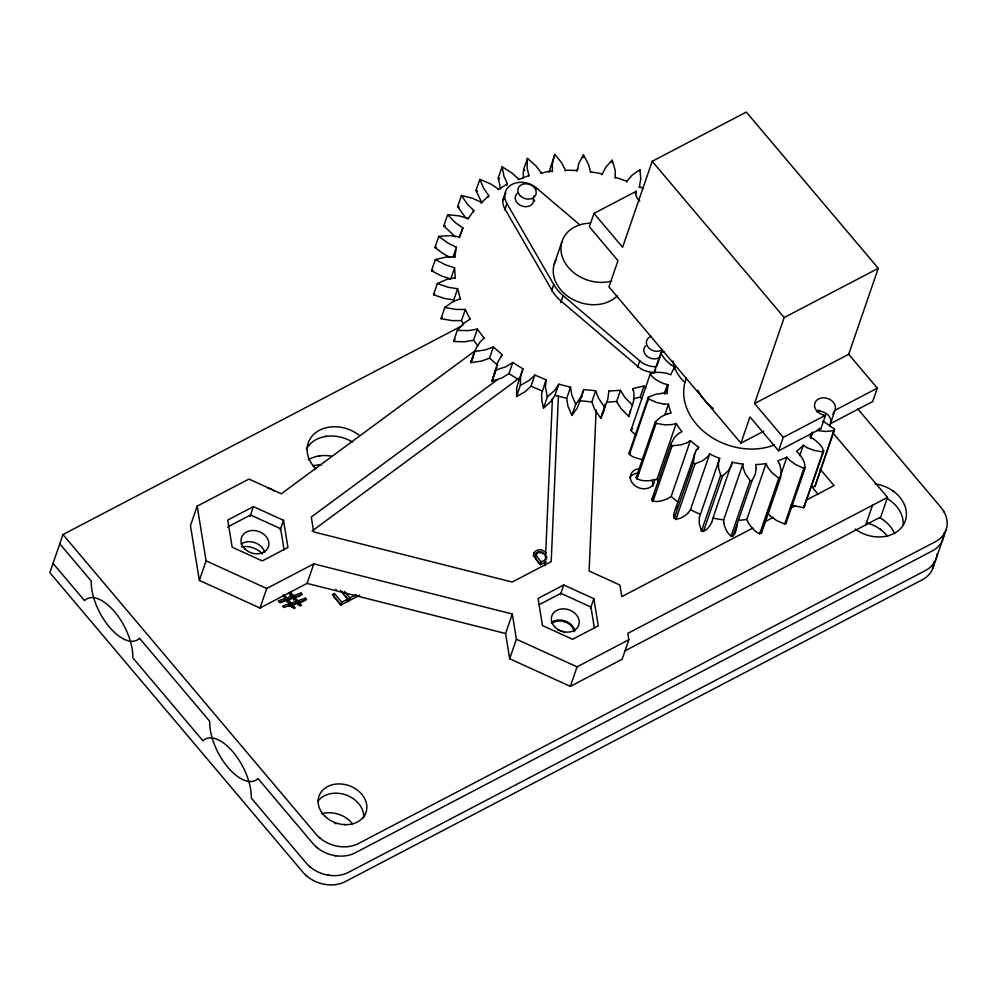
<?xml version="1.0" encoding="UTF-8"?>
<svg xmlns="http://www.w3.org/2000/svg" width="997" height="997" viewBox="0 0 997 997"><rect width="100%" height="100%" fill="white"/><g stroke="black" fill="none" stroke-linecap="round" stroke-linejoin="round"><path stroke-width="1.5" d="M577.238 170.387L579.02 162.985L583.494 155.083M737.032 525.145C734.789 543.901 726.564 534.317 723.922 523.649M605.067 404.259L603.808 411.001L600.73 418.242L607.759 399.473L608.868 391.235M545.147 565.71L552.425 398.588M558.407 396.071L551.191 561.647L512.196 582.036L313.706 531.912L311.288 517.019L497.353 379.732M596.131 410.091L589.115 571.019L619.935 585.052L621.804 596.617L752.723 528.123M566.682 398.488L567.929 406.14L571.867 415.413L577.263 407.985L579.918 400.856M570.533 387.197L566.695 398.364L554.968 395.335L558.818 384.169L570.533 387.197L571.78 394.986L575.705 404.259L571.867 415.413M761.758 530.828C760.512 539.34 749.582 525.058 748.423 523.026M583.756 389.727L581.201 396.669L575.78 404.246M629.905 411.2L629.593 413.219M527.376 158.423L527.101 167.783L528.859 175.422M495.958 369.027L491.982 381.215L497.902 361.998L502.089 354.733M615.211 178.052L615.249 170.499L612.208 160.218L605.889 167.047L602.4 173.802M761.347 533.569L780.564 477.75L781.1 470.522L779.729 464.378M712.182 521.344L714.139 514.527M629.419 414.154L628.883 416.509L633.594 401.143L634.042 394.413L633.17 388.668M731.387 465.562L732.159 462.197A76.545 60.805 19 0 0 742.89 464.041L743.114 467.531M549.011 172.057L554.868 154.448L561.647 162.785L565.399 170.138M718.525 461.86L718.501 467.817L720.669 475.282L701.452 531.089C706.225 531.924 710.176 525.693 712.12 521.581M628.858 416.596L621.33 408.895L616.682 401.654M699.308 517.68L699.271 523.637L701.402 531.002M636.51 435.166C634.852 433.707 628.197 430.118 632.572 428.797M823.048 421.095L834.564 429.159L814.91 486.511L811.097 487.047M834.564 429.159L814.91 486.511M731.337 465.786L728.196 470.883L722.588 475.856L703.359 531.675M663.678 383.583C658.718 381.564 652.462 378.324 650.331 373.85C654.693 371.644 661.385 372.18 666.557 373.327M545.957 379.919L545.471 387.422L547.316 396.906M542.156 390.961L531.027 386.188L534.866 375.034L546.007 379.795L541.608 393.977L541.832 400.52L543.477 408.072L550.631 401.841L554.93 395.448M707.696 456.726L709.69 453.934A76.545 60.805 19 0 0 719.672 458.396L699.371 517.455M719.672 458.396L718.588 461.661M675.343 509.268C669.161 523.749 682.147 519.3 688.316 512.77M694.56 453.448L693.351 462.795L674.134 518.614M554.133 156.342L552.301 164.206L552.425 170.923M461.798 325.907L62.961 534.554L49.85 572.614L302.864 872.163A30.857 24.514 19 0 0 345.298 881.61L922.337 579.743A30.857 24.514 19 0 0 934.039 561.884M474.846 350.981L281.291 493.789L248.951 479.058L197.182 506.14L190.452 525.668L199.35 580.391L260.005 608.02L307.076 583.395L505.566 633.519L509.666 658.755L570.334 686.385L622.091 659.304L628.82 639.762L627.786 633.369L887.517 497.391L832.819 432.748M199.35 580.391L206.067 560.85L197.182 506.14M250.06 516.384L253.425 506.613L283.522 520.334L287.946 547.478L262.248 560.925L232.151 547.203L227.74 520.06L253.425 506.613M280.169 530.105L283.522 520.334M260.005 608.02L266.735 588.479L313.806 563.866L512.296 613.99L516.396 639.214L509.666 658.755M289.155 592.854L291.959 596.181L290.987 599.01L285.852 600.792L286.837 597.951L284.17 594.798L282.886 595.458L285.404 598.449L284.432 601.278L280.157 602.761M287.049 602.2L288.021 599.371L293.155 597.589L296.321 601.341L295.336 604.17L290.214 605.952L288.632 604.07M289.454 595.022L290.439 592.193L293.392 595.683L292.408 598.524L290.439 596.194M288.794 606.438L289.766 603.609L286.6 599.858L279.472 602.313L278.275 600.904L285.404 598.449M290.214 605.952L291.186 603.11L296.321 601.341M293.604 599.945L294.589 597.103L302.278 594.449L301.082 593.028L293.392 595.683M291.411 607.36L292.383 604.531L297.517 602.749L300.247 605.989L301.53 605.329L298.938 602.263L306.64 599.608L305.443 598.188L297.742 600.842L296.77 603.683L303.188 601.465M301.082 593.028L300.109 595.857L292.408 598.524M297.966 605.104L298.938 602.263M307.076 583.395L313.806 563.866M304.459 601.017L305.443 598.188M450.183 257.488L442.718 253.363L434.979 247.518L438.83 236.326L449.934 235.666L459.094 236.8M455.305 236.8L443.79 225.895L447.641 214.691L459.006 215.851L467.992 218.38M450.17 278.799L441.31 275.882L431.514 270.748L435.353 259.544L445.809 257.114L454.819 256.79M481.177 202.229L472.69 198.366L461.499 195.462L457.623 206.653L465.761 217.894M455.305 277.652L446.781 279.409L437.359 283.534L433.521 294.738L434.742 294.053M340.8 605.029L341.772 602.188L334.444 593.514L333.459 596.356L340.8 605.029L359.693 595.184M459.006 237.535L462.895 227.914L460.489 234.893M459.53 237.685L460.003 236.289M453.049 256.989L456.414 247.219L454.732 257.513M481.9 202.914L475.993 190.477L479.869 179.298L490.499 183.859L498.176 188.907M467.892 219.153L473.849 210.517L473.376 211.912M450.794 278.898L454.644 267.744L455.23 278.337M441.073 318.654L444.762 307.425L452.812 301.755L460.552 298.614M481.065 203.014L488.891 195.649L488.418 197.045M346.919 601.827L347.903 598.985L340.575 590.311M356.328 594.573L349.947 597.913L348.962 600.755L342.557 593.165M518.39 178.899L511.797 172.855L502.114 166.798L498.238 177.977L500.644 189.006M498.051 189.704L507.473 183.847L506.999 185.243M460.464 299.287L457.648 288.719L453.797 299.885L454.296 301.742M504.868 210.006L506.825 203.4A19.442 15.441 19 0 1 512.097 184.383A19.442 15.441 19 0 1 536.398 187.91L536.423 187.922M518.241 179.709L528.921 175.559L528.684 176.257M470.26 319.576L465.325 309.419L461.474 320.585L463.617 324.748M527.538 158.511L523.537 169.59L523.188 178.014M484.255 338.482L477.389 329.072L473.538 340.239L477.887 345.735M540.897 173.391L546.755 171.771L552.463 171.06L552.226 171.758M533.021 199.014L534.803 200.995M533.856 196.559L534.105 195.861M536.498 188.894L536.722 188.184L579.793 224.848M491.945 381.19L496.02 369.999M565.199 170.973L565.436 170.275L571.318 170.288L577.238 170.524L577.001 171.222M501.466 356.727L502.189 354.633L493.403 346.968L489.564 358.135L497.777 365.338M554.158 264.355L561.847 241.997M590.274 172.543L590.511 171.845L596.455 172.793L602.375 173.964L602.126 174.662M551.578 290.763L553.734 284.506L507.024 203.749M560.763 302.627L563.168 295.673L562.57 295.162A39.219 31.156 19 0 1 554.095 285.13L553.734 284.506M611.423 162.274L612.208 160.218M639.8 201.02A10.693 8.499 19 0 1 636.285 191.262L593.988 213.383L589.377 226.78L617.99 260.666L608.955 286.899L740.933 443.154L763.789 431.203M543.477 408.072L547.365 396.918L554.594 390.537L558.769 384.294M626.689 181.965L626.939 181.267L615.448 177.354M639.513 171.073L639.962 169.664L640.772 178.962L639.438 186.402M635.363 193.941L636.285 191.262M639.114 187.286L639.364 186.589L643.426 188.595M740.933 443.154L749.968 416.92L778.582 450.794L783.206 437.396L754.579 403.523L848.684 354.296L878.282 268.33L746.304 112.075L652.2 161.302L622.602 247.268L593.988 213.383M582.572 393.055L579.93 400.732L591.819 401.916L595.658 390.749L583.768 389.565L582.809 392.357M505.566 633.519L512.296 613.99M546.593 559.155L541.284 561.934L540.312 564.763L546.244 561.697M608.594 391.721L608.843 391.023L620.458 390.326L625.044 397.579L632.659 405.443M620.458 390.326L616.62 401.492L606.463 402.152M637.544 367.083L639.7 360.827L563.168 295.673M560.389 594.748L563.754 584.977L593.851 598.698L598.262 625.842L572.577 639.289L542.48 625.568L538.056 598.424L563.754 584.977M632.621 389.889L633.107 388.494L644.05 385.939L640.199 397.105L633.419 398.8M630.877 430.53L650.53 373.177M653.907 372.978L660.712 353.2L661.709 351.929L664.513 352.253M654.904 371.694L655.702 369.364M656.911 365.887L660.513 355.418M660.911 354.247L661.709 351.929M642.579 459.704C638.105 458.209 630.802 457.598 629.107 453.074L648.324 397.255L655.939 394.214L662.918 393.217M629.281 454.707L648.511 398.887L648.324 397.255M590.486 608.457L593.851 598.698M664.787 392.207L665.996 388.718M666.395 387.546L667.192 385.228M664.787 394.052L667.99 384.742L663.852 383.633M653.01 480.367C647.552 480.853 639.787 481.638 636.098 477.6L655.328 421.781L661.098 416.771L667.03 413.967M673.972 369.289L674.77 366.971L671.106 364.89M636.884 479.183L656.101 423.364L655.378 421.881M570.334 686.385L577.051 666.843L628.82 639.762M664.887 414.677L668.489 404.209L664.314 404.171M774.47 444.924A60.742 48.255 19 0 1 709.066 435.614A60.742 48.255 19 0 1 684.914 382.487L686.372 378.249M658.643 481.887A76.545 60.805 19 0 1 656.986 479.27L676.215 423.451L672.414 424.498M667.94 498.562C663.067 500.556 656.038 503.173 651.627 500.182L671.168 443.515L674.421 437.583L678.496 433.558M652.923 501.553L672.14 445.746L670.844 444.363M668.14 498.438L671.18 496.406L690.41 440.587A76.545 60.805 19 0 0 698.685 447.242L697.875 449.56M675.829 519.649L695.046 463.829L702.611 460.714L707.534 456.95M688.441 512.595L690.46 509.754L709.69 453.934M714.537 513.368L732.159 462.197M754.579 403.523L784.178 317.557L878.282 268.33M723.897 523.388L723.672 519.848L742.89 464.041M731 536.398L750.093 480.579L745.332 473.712L743.139 467.83M732.832 536.473L752.05 480.654L755.277 474.236L756.225 468.341M748.336 522.839L746.828 519.412L766.045 463.593A76.545 60.805 19 0 1 755.626 464.565L756.187 468.104M759.652 533.968L778.769 478.174L780.564 477.75M768.064 511.773L768.861 509.442M777.274 485.028L778.47 481.539M780.078 476.89L786.882 457.112L789.537 460.128M799.756 455.704L803.358 445.235L806.922 447.566M811.059 435.415L811.857 433.084M810.648 438.418L812.655 432.611M770.482 516.134L776.451 520.434L784.651 524.135L803.869 468.316C807.146 464.851 801.451 456.863 799.532 454.271M784.651 524.135L786.035 523.288L805.339 467.419M778.582 450.794L820.88 428.673L825.491 415.275A10.693 8.499 19 0 1 814.537 404.745A10.693 8.499 19 0 1 826.899 398.264A10.693 8.499 19 0 1 835.012 410.29L829.529 426.392M832.944 414.291L833.741 411.96M791.132 505.018L803.719 507.772L822.949 451.953C824.569 447.329 816.319 441.21 813.814 439.141M803.719 507.772L823.946 450.669M848.684 354.296L877.298 388.169L872.687 401.567L830.401 423.688A10.693 8.499 19 0 0 827.56 414.503A10.693 8.499 19 0 0 816.693 411.412M625.181 650.742L865.72 524.908L872.45 505.367M887.517 497.391L880.8 516.932L865.72 524.908M932.856 568.203L945.954 530.142M554.207 156.118L554.818 154.46M651.627 500.182L653.546 495.995M365.052 814.574L365.5 813.639M472.03 359.705L470.684 362.596L476.529 347.317L480.255 341.784L484.38 337.871M626.988 181.142L631.924 175.347L639.924 169.677M472.142 359.493L473.114 357.711M577.226 169.951L577.811 168.942M519.026 380.081L516.795 387.347L516.546 396.544L520.347 385.353L520.658 376.006L522.877 368.915M654.119 495.011L654.555 494.325M496.381 368.379L497.029 367.395M752.05 480.654L750.093 480.579M534.778 375.171L529.145 380.443L520.459 385.353M530.927 386.338L525.307 391.597L516.645 396.507M696.242 450.071L675.368 509.168L677.025 505.89M822.949 451.953L813.988 450.37L807.109 447.69M455.18 339.304L453.51 341.435L457.386 330.219L463.692 323.34L470.36 318.928M308.547 445.771L309.444 444.712M698.685 447.242L696.417 449.859M636.098 477.6L637.619 476.043M512.695 362.572L505.791 366.734L496.095 369.987M508.831 373.763L501.952 377.9L492.044 381.203M440.911 318.591L442.145 317.557M312.049 531.027L519.35 378.087M687.357 442.618L690.41 440.587M537.52 552.438L538.33 552.026M786.035 523.288L785.81 521.767M687.145 442.755L680.826 444.886L672.252 445.734M493.278 347.043L485.365 349.91L474.584 351.492L470.696 362.659L481.514 361.076L489.44 358.21M536.885 555.067L536.536 555.267A3.976 3.153 19 0 0 535.576 558.607A5.945 4.723 19 0 0 535.888 559.28L539.365 563.654M678.658 433.458L681.96 431.639A76.545 60.805 19 0 1 676.215 423.451M227.565 527.014L250.546 514.988L280.643 528.709L284.083 549.821M334.444 593.514L332.4 594.586L341.111 604.905M341.772 602.188L347.903 598.985M783.206 437.396L825.491 415.275M835.012 410.29L877.298 388.169M539.24 604.668L560.862 593.352L590.972 607.061L594.399 628.185M763.752 522.366L773.398 517.318M789.936 508.657L795.444 505.778M806.473 500.008L834.028 485.589L820.045 469.026M629.107 453.074L630.515 452.364M477.251 329.122L468.602 330.593L457.361 330.381M473.363 340.301L464.752 341.759L453.772 341.56M286.837 597.951L291.959 596.181M289.766 603.609L282.637 606.064L283.833 607.472L290.962 605.017L293.978 608.594L295.262 607.921L292.383 604.531M431.514 270.71L432.897 270.287M695.046 463.829L693.351 462.795M653.197 480.317L656.986 479.27M672.152 424.572L665.074 424.859L656.213 423.389M667.255 413.917L671.143 413.132A76.545 60.805 19 0 1 668.489 404.209M834.128 430.704L825.416 431.464L818.176 430.579M465.125 309.456L456.103 309.469L444.998 307.512M461.287 320.61L452.264 320.635L441.222 318.691M325.047 436.549L326.642 436.3M318.317 456.09L319.912 455.841M434.979 247.48L436.487 247.293M457.486 288.731L448.338 287.298L437.396 283.584M453.598 299.885L444.488 298.464L433.658 294.8M344.513 824.619L345.785 824.644M443.802 225.858L445.36 225.92M664.052 404.171L656.873 402.576L648.511 398.887M819.958 410.527L817.353 410.34A76.545 60.805 19 0 1 817.341 412.01M663.055 393.229L667.305 393.541A76.545 60.805 19 0 1 667.99 384.742M454.482 267.719L445.572 264.89L435.353 259.581M334.469 855.538L336.051 855.787M327.739 875.079L329.322 875.329M457.648 206.616L459.206 206.927M722.588 475.856L720.669 475.282M456.215 247.156L447.915 243.056L438.842 236.376M564.377 621.642L565.025 621.866A13.148 10.444 19 0 1 574.098 631.163L574.197 631.737M817.091 430.218L817.964 430.505M666.769 373.401L670.794 374.76A76.545 60.805 19 0 1 674.77 366.971M476.03 190.464L477.526 191M803.756 468.278L795.531 464.54L789.686 460.29M516.396 639.214L577.051 666.843M206.067 560.85L266.735 588.479M462.745 227.839L455.268 222.58L447.628 214.729M541.944 553.372L542.281 553.559A7.378 5.857 19 0 1 542.617 553.746M498.276 177.965L499.659 178.725M813.614 439.016L809.888 436.91A76.545 60.805 19 0 0 812.543 432.112M670.894 364.765L665.56 360.029L660.712 353.2M778.769 478.174L771.89 472.59L767.665 467.257M542.58 552.637L543.203 553.098A13.385 10.631 19 0 1 544.399 554.257L547.029 557.385M473.687 210.392L467.381 204.198L461.474 195.487M893.773 491.521L892.415 490.561M880.675 529.581L879.317 528.622M527.65 158.598L535.8 165.751L541.072 172.568M523.774 169.739L524.808 170.524M319.165 837.38L320.349 838.39M315.974 846.652L317.158 847.662M309.244 866.181L310.428 867.191M306.054 875.441L307.238 876.463M639.7 360.827L640.037 361.113A19.442 15.441 19 0 0 655.677 366.722M273.839 490.973L273.153 490.399A8.624 6.854 19 0 0 272.156 489.714A9.11 7.228 19 0 0 270.162 488.767L268.193 488.256A11.166 8.873 19 0 0 267.757 488.194M799.42 454.158L796.491 451.267A76.545 60.805 19 0 0 803.358 445.235M488.779 195.537L483.807 188.583L479.856 179.385M546.094 552.986L544.175 551.291A7.378 5.857 19 0 0 543.265 550.718L542.916 550.543A5.957 4.736 19 0 0 537.707 550.07L535.775 550.992A8.063 6.406 19 0 0 535.053 551.578A5.508 4.374 19 0 0 534.766 551.877A6.705 5.321 19 0 0 534.355 552.45A5.421 4.312 19 0 0 534.08 553.023M551.216 165.826L551.84 166.499M770.32 515.947L767.665 512.932A76.545 60.805 19 0 1 767.117 513.193M645.882 388.356L644.149 386.088M641.806 399.236L640.323 397.292M652.2 161.302L784.178 317.557M857.657 408.77L940.807 507.224A30.857 24.514 19 0 1 935.448 541.683L358.409 843.549A30.857 24.514 19 0 1 315.962 834.103L62.961 534.554M811.309 486.2L818.313 494.475M541.284 561.934L536.86 556.438A5.945 4.723 19 0 1 536.523 555.778A3.976 3.153 19 0 1 537.533 552.45M540.623 564.638L534.242 556.451A6.231 4.948 19 0 1 533.981 555.74A6.929 5.508 19 0 1 533.869 555.204L533.806 554.519A6.406 5.097 19 0 1 533.931 553.522M344.451 591.408L349.947 597.913M335.777 589.426L336.375 590.137M294.589 597.103L297.742 600.842M288.021 599.371L291.186 603.11M59.77 543.814L91.226 581.064A41.849 20.326 62.4 0 0 109.408 627.063A41.849 20.326 62.4 0 0 139.555 638.279L209.694 721.317A41.849 20.326 62.4 0 0 227.864 767.304A41.849 20.326 62.4 0 0 258.011 778.532L312.771 843.362A30.857 24.514 19 0 0 355.219 852.821L932.257 550.942A30.857 24.514 19 0 0 943.96 533.083M53.04 563.355L84.496 600.605A41.849 20.326 62.4 0 1 114.655 611.822A41.849 20.326 62.4 0 1 132.825 657.821L202.964 740.858A41.849 20.326 62.4 0 1 233.111 752.074A41.849 20.326 62.4 0 1 251.281 798.061L306.054 862.904A30.857 24.514 19 0 0 348.489 872.35L925.528 570.483A30.857 24.514 19 0 0 937.155 553.921M312.834 465.387L313.818 466.621M507.361 183.697L503.959 176.295L502.077 166.848M583.606 155.245L588.404 164.094L590.511 171.708M804.105 505.442L804.729 506.488M943.411 510.813L944.147 512.059M779.629 464.178L777.797 460.788A76.545 60.805 19 0 0 786.882 457.112M766.045 463.593L767.565 467.02M591.844 402.127L594.873 409.742L600.717 418.279L604.506 407.137L598.624 398.401L595.683 390.924M317.794 801.488A24.875 19.766 19 0 1 346.084 794.995A24.875 19.766 19 0 1 363.606 817.901M334.93 823.385A24.875 19.766 19 0 1 336.176 823.796M241.411 546.83A19.628 15.591 19 0 1 262.485 553.896M306.291 449.211A32.589 25.885 19 0 1 352.415 442.045M313.569 465.674A32.589 25.885 19 0 1 321.62 464.801M557.846 630.229A13.148 10.444 19 0 1 564.925 632.609M887.816 498.911A32.589 25.885 19 0 1 903.132 525.245M867.016 523.014A32.589 25.885 19 0 1 887.592 536.361M321.944 813.677A24.875 19.766 19 0 1 352.577 823.946M315.999 468.976A32.589 25.885 19 0 1 315.775 432.586A32.589 25.885 19 0 1 359.68 435.677M308.272 459.754A32.589 25.885 19 0 1 331.478 456.152M552.039 623.262A13.148 10.444 19 0 1 565.025 621.866M875.129 483.956A32.589 25.885 19 0 1 904.628 522.528A32.589 25.885 19 0 1 855.152 529.033M879.641 517.593A32.589 25.885 19 0 1 894.596 533.682M654.468 479.283A12.338 9.808 19 0 1 644.062 488.804A12.338 9.808 19 0 1 630.528 479.171A12.338 9.808 19 0 1 639.526 468.64M629.693 477.987A12.338 9.808 19 0 1 638.628 472.989M651.801 480.018A12.338 9.808 19 0 1 652.811 486.274M581.002 396.407A12.338 9.808 19 0 1 581.974 397.205M533.918 553.36A6.929 5.508 19 0 1 534.08 552.861M533.108 555.852A5.421 4.312 19 0 1 533.383 555.292A6.705 5.321 19 0 1 533.781 554.718A5.508 4.374 19 0 1 534.068 554.419A8.063 6.406 19 0 1 534.803 553.833L536.722 552.911A5.957 4.736 19 0 1 540.586 552.874M538.318 552.014A4.075 3.24 19 0 1 540.922 551.927A3.49 2.779 19 0 1 541.558 552.101L541.732 552.176A4.424 3.514 19 0 1 542.58 552.637M820.88 428.673A10.693 8.499 19 0 1 819.085 428.398M684.914 382.487A39.905 31.705 19 0 1 673.062 361.026M713.279 408.558A60.742 48.255 19 0 1 697.713 390.114M551.403 622.477A14.22 11.303 19 0 1 565.137 620.994A14.22 11.303 19 0 1 575.007 630.627M241.087 544.113A14.22 11.303 19 0 1 254.808 542.63A14.22 11.303 19 0 1 264.679 552.263M746.828 519.412A76.545 60.805 19 0 1 738.391 520.297M723.672 519.848A76.545 60.805 19 0 1 712.942 518.016M700.455 514.215A76.545 60.805 19 0 1 690.46 509.754M678.371 502.276A76.545 60.805 19 0 1 671.18 496.406M662.457 349.511A9.397 7.465 19 0 1 648.312 347.442A9.397 7.465 19 0 1 651.353 336.363M502.451 201.033A19.442 15.441 19 0 1 504.033 198.802M505.965 193.206A19.442 15.441 19 0 0 504.893 208.946L552.176 290.688A39.219 31.156 19 0 0 560.65 300.72L638.117 366.684A19.442 15.441 19 0 0 653.758 372.292M611.672 281.029A36.204 28.763 19 0 1 562.657 257.812A36.204 28.763 19 0 1 589.962 223.141M617.33 295.81A36.204 28.763 19 0 1 570.683 298.228A36.204 28.763 19 0 1 556.513 258.958M660.413 356.565A9.397 7.465 19 0 1 647.539 356.689A9.397 7.465 19 0 1 645.558 345.809M661.834 350.109A9.397 7.465 19 0 1 662.195 352.452M533.495 198.69A9.397 7.465 19 0 1 521.543 205.893A9.397 7.465 19 0 1 518.166 192.683M583.419 155.046L582.46 157.838L583.469 155.046M512.794 362.484L508.956 373.638L519.101 379.969L522.939 368.803L512.794 362.484M324.872 816.157A24.875 19.766 19 0 0 365.887 812.68A24.875 19.766 19 0 0 336.662 784.016A24.875 19.766 19 0 0 324.872 816.157M555.354 627.425A14.22 11.303 19 0 0 578.721 625.156A14.22 11.303 19 0 0 561.76 608.93A14.22 11.303 19 0 0 555.354 627.425M245.025 549.073A14.22 11.303 19 0 0 268.405 546.792A14.22 11.303 19 0 0 251.431 530.566A14.22 11.303 19 0 0 245.025 549.073M520.085 195.611A9.397 7.465 19 0 0 535.75 194.951A9.397 7.465 19 0 0 525.282 183.76A9.397 7.465 19 0 0 520.085 195.611"/></g></svg>
